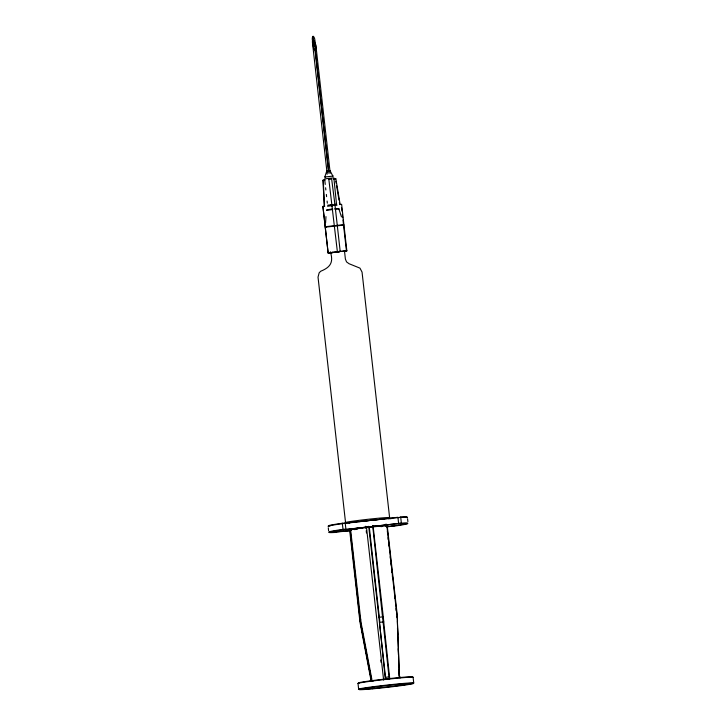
<?xml version="1.0" encoding="UTF-8"?>
<svg xmlns="http://www.w3.org/2000/svg" width="726" height="726" viewBox="0 0 726 726"><rect width="100%" height="100%" fill="white"/><g stroke="black" fill="none" stroke-linecap="round" stroke-linejoin="round"><path stroke-width="1.09" d="M314.848 44.785L314.848 44.64A12.179 11.67 22.7 0 0 314.721 43.061L314.712 42.97A12.024 11.525 22.7 0 0 314.403 41.509L314.34 41.328A4.338 4.156 22.7 0 0 313.95 40.402M345.921 529.426L401.378 523.174L400.725 517.329L342.282 523.274L343.099 529.844L401.378 523.174A39.939 1.325 -6.4 0 1 394.027 525.724L387.62 526.45M325.584 222.791L325.965 216.602M398.638 523.809L397.984 517.62L400.734 517.411A39.939 1.325 -6.4 0 1 406.823 517.702M325.647 177.026L324.803 177.044L326.745 171L328.27 170.773L330.031 170.619L332.898 176.182M338.924 209.07L341.483 216.911M342.309 523.255L342.336 523.246A39.494 1.307 -6.4 0 0 330.031 525.996M324.803 177.026L333.234 176.064M325.239 184.431L324.613 178.877L333.86 177.843L336.537 204.305M323.288 180.175L324.386 206.257L322.898 180.311L324.985 179.994M328.615 179.494L331.664 179.113L334.958 204.759L340.176 251.287L337.608 252.194M344.296 251.214L346.846 250.842L341.628 204.315L340.149 204.469L335.857 178.832L333.76 179.15M322.907 206.411L328.134 252.947L322.907 206.411L324.776 206.12M328.851 179.413L337.363 251.595L340.176 251.287M370.024 681.36A2.214 2.196 70.6 0 0 370.823 679.4L360.277 623.825L359.742 620.031L360.731 619.795A66.111 65.404 70.6 0 0 361.484 624.814L371.812 679.137A2.659 2.632 70.6 0 1 370.986 681.396L373.091 681.179M360.232 619.859L360.876 625.022A66.111 65.404 70.6 0 1 360.123 620.013L350.014 528.773M387.13 524.789L397.349 615.875L396.995 617.318M397.485 621.057L397.349 615.875M370.823 679.4L371.313 679.227L360.994 624.914M399.391 676.287L397.385 620.957A66.111 65.404 70.6 0 0 396.977 615.902L386.767 524.898M330.012 170.637L329.295 170.755M313.078 36.3L312.443 37.316A11.289 10.817 22.7 0 0 312.271 39.195L313.441 47.362A10.854 10.4 22.7 0 0 314.213 49.277L315.066 49.976L315.701 48.96A11.289 10.817 22.7 0 0 315.874 47.09L314.703 38.914A10.854 10.4 22.7 0 0 313.931 37.008L313.078 36.3L314.34 46.419M328.56 171.463L314.739 45.756A4.519 4.338 22.7 0 0 314.839 44.831M327.671 205.213L332.844 204.514M327.58 206.257L332.989 205.531M336.955 205.286L334.305 205.394M338.697 208.516L334.858 208.689M361.031 624.904L361.484 624.814M342.935 224.86L343.752 224.643L325.339 226.712L326.183 226.739M343.026 225.314L343.843 225.087L325.348 227.165L326.201 227.202M369.425 528.256L379.87 622.318L383.773 621.892A66.111 9.429 83.9 0 0 383.274 616.828L373.064 525.824M331.682 205.921L332.263 205.848M378.945 617.291L383.237 616.828M383.727 621.901L389.762 678.955M344.496 251.305L346.738 250.851L338.343 251.595M387.729 526.867L394.027 525.724M336.156 251.84L331.328 252.584L332.844 252.548M338.815 251.949L337.944 252.049M336.138 251.74L338.116 251.514M338.833 252.049L337.517 252.203M332.671 208.925L326.582 209.859M332.735 209.487L326.482 210.449M334.16 179.013L335.857 178.832M322.898 180.311L324.595 180.13M331.936 205.131L334.958 204.759M328.524 252.802L332.835 252.339M343.607 251.187L346.846 250.842M328.134 252.947L332.444 252.485M336.755 252.022L338.906 251.786M349.832 530.942L335.439 532.004L349.723 530.524M368.699 526.296L378.908 617.3A66.111 9.429 83.9 0 1 379.444 622.345L385.506 677.276L389 676.904L389.463 678.946L387.72 679.137M331.228 205.004L330.593 205.068M334.976 209.251L339.16 208.97M334.405 204.36L336.819 204.215M333.08 252.657L331.455 252.802M400.316 517.012L400.353 517.012A39.494 1.307 -6.4 0 1 406.342 517.311M327.145 170.991L327.127 174.285M330.521 252.875L328.261 252.902L343.398 251.169M397.349 620.957L399.318 676.187A2.659 2.632 70.6 0 0 399.981 677.694M379.48 622.345L385.325 679.164M314.412 46.056L314.213 45.865A4.338 4.156 22.7 0 1 313.813 44.948L313.768 44.858A12.024 11.525 22.7 0 1 313.432 43.306L313.414 43.215A12.179 11.67 22.7 0 1 313.287 41.636L313.296 41.446A4.519 4.338 22.7 0 1 313.396 40.52L313.931 40.411M397.912 517.275L342.146 523.7A39.939 1.325 -6.4 0 0 328.415 526.423M345.186 522.938L345.903 529.045L342.79 529.426A39.939 1.325 -6.4 0 0 335.439 532.004M385.887 679.164L385.506 677.276M360.876 625.022L371.195 679.355A2.659 2.632 70.6 0 1 370.65 681.315M335.829 181.201L336.211 183.424M336.583 185.656L339.006 200.149M339.387 202.382L339.759 204.605M389.608 517.629L362.047 272.096L359.969 268.139L349.052 263.72L346.556 261.914L345.385 259.064L344.523 251.341M330.23 173.296L315.801 44.74M325.611 187.771L325.856 189.985M326.355 194.432L326.609 196.655M330.384 251.831C333.661 262.34 330.602 267.195 320.71 271.252L319.168 272.795L318.024 277.114L345.549 522.584M407.576 518.772L407.894 521.64M413.094 677.24L413.729 682.966A27.733 0.917 -6.4 0 1 372.492 688.429A27.733 0.917 -6.4 0 1 372.329 686.841A27.733 0.917 -6.4 0 1 413.747 682.994M386.64 524.962L386.885 527.085M387.357 531.314L387.593 533.438M388.074 537.676L388.31 539.79M388.782 544.028L389.018 546.143M389.499 550.381L389.735 552.504M390.207 556.742L390.443 558.857M390.924 563.095L391.16 565.209M391.632 569.447L391.995 572.623M392.349 575.8L392.584 577.923M394.608 595.928L394.844 598.043M396.033 608.633L396.269 610.757M386.032 523.99L386.286 526.241M341.601 207.772L341.973 211.094M342.345 214.415L342.717 217.746M342.971 219.96L346.447 250.978M372.683 525.769L389 676.904M315.066 49.976L328.905 173.351M312.343 41.536L327.027 172.525M366.467 527.149L383.618 680.044M365.732 526.241L365.986 528.492M366.24 530.742L366.485 532.984M380.742 660.025L380.987 662.275M327.099 201.038L327.335 203.153M350.522 528.791L360.731 619.795M349.524 528.945L359.742 620.031M358.009 683.475L358.644 689.21M328.279 527.775L328.597 530.642M397.485 628.044L397.73 634.941M398.22 648.745L398.438 654.788M398.964 669.454L399.209 676.351M348.961 523.038A23.513 0.78 -6.4 0 1 350.005 522.874M353.653 522.348A23.513 0.78 -6.4 0 1 356.448 521.976M359.479 521.595A23.513 0.78 -6.4 0 1 384.19 518.999M388.192 518.727A23.513 0.78 -6.4 0 1 391.024 518.736M346.039 522.656A22.188 0.735 -6.4 0 1 368.282 519.262A22.188 0.735 -6.4 0 1 388.746 517.91M401.061 523.627A39.494 1.307 -6.4 0 1 393.791 526.178M335.857 532.403A39.494 1.307 -6.4 0 1 343.126 529.844M351.801 529.744A19.076 0.635 -6.4 0 1 368.345 526.94A19.076 0.635 -6.4 0 1 385.079 526.005M382.784 526.377A19.076 0.635 -6.4 0 1 380.878 526.659M357.101 529.354A19.076 0.635 -6.4 0 1 354.125 529.59M351.466 530.234A19.52 0.644 -6.4 0 1 367.011 527.53A19.52 0.644 -6.4 0 1 386.659 526.196M371.313 679.227A2.214 2.196 70.6 0 1 370.233 681.378M400.625 677.748A2.214 2.196 70.6 0 1 399.699 676.178M399.872 677.703A2.214 2.196 70.6 0 1 399.645 677.449M358.281 683.547A27.733 0.917 -6.4 0 1 385.452 679.445A27.733 0.917 -6.4 0 1 412.84 677.431M359.016 683.084A27.289 0.907 -6.4 0 1 384.435 679.128A27.289 0.907 -6.4 0 1 412.35 677.031M372.756 688.829A27.289 0.907 -6.4 0 0 413.357 683.484A27.289 0.907 -6.4 0 0 372.601 687.268A27.289 0.907 -6.4 0 0 372.756 688.829"/></g></svg>
